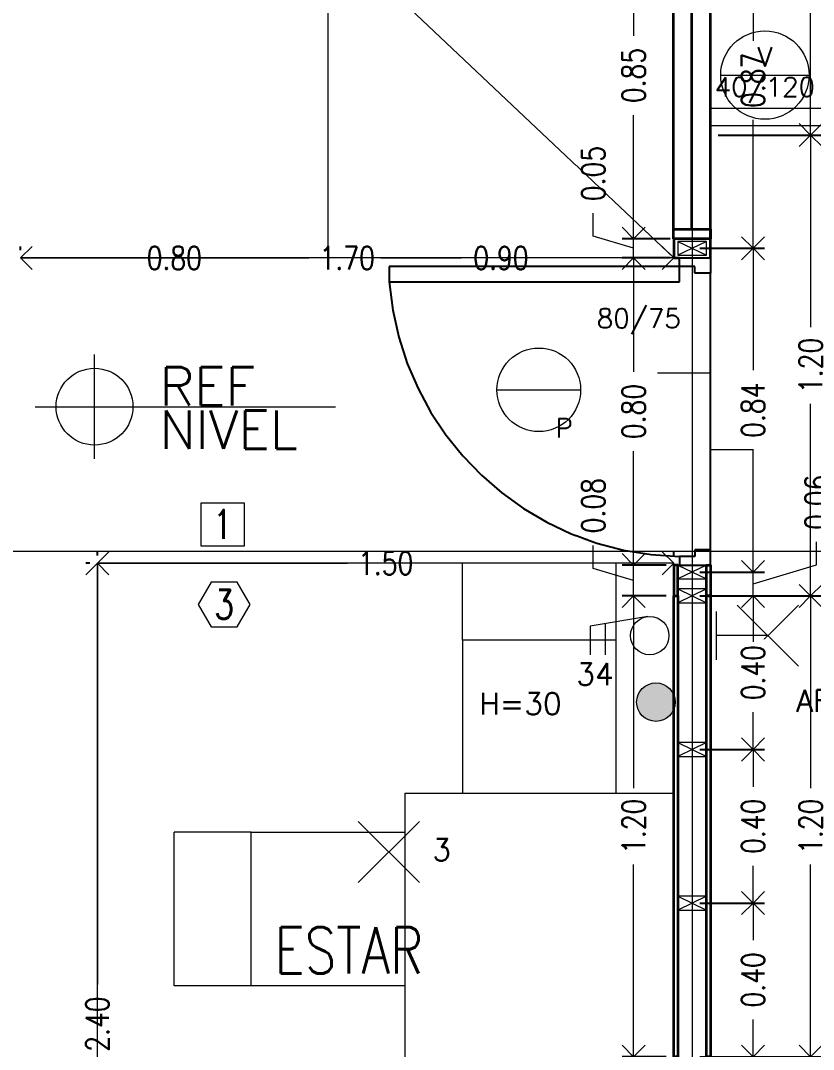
# Model space of a CAD drawing. Header units: inches. Extents: x 10.8 to 60.4, y 12.2 to 79.7.
# Drawn here: x 21.113 to 23.176, y 16.412 to 19.091 of the extents above; entities that cross this region are included whole.
import ezdxf
from ezdxf.enums import TextEntityAlignment as Align

# ---------------------------------------------------------------- set-up
doc = ezdxf.new("R2010")
doc.units = ezdxf.units.IN
doc.header["$MEASUREMENT"] = 0
doc.linetypes.add('CENTER', pattern=[2, 1.25, -0.25, 0.25, -0.25])
doc.layers.get('DEFPOINTS').update_dxf_attribs({"color": 210})
for name, color, linetype, lineweight in [('A-ANNO-DIMS', 3, 'Continuous', 18), ('A-ANNO-SYMB', 3, 'Continuous', 18), ('A-ANNO-TEXT', 3, 'Continuous', 18), ('A-DOOR-FULL', 4, 'Continuous', 25), ('A-DOOR-SYMB', 3, 'Continuous', 18), ('A-ELEV-IDEN', 3, 'Continuous', 18), ('A-ELEV-MBE1', 7, 'Continuous', 35), ('A-ELEV-MBE2', 4, 'Continuous', 25), ('A-FLOR-PATT', 8, 'Continuous', 18), ('A-FURN', 8, 'Continuous', 18), ('A-SECT-MCUT', 7, 'Continuous', 35), ('A-WALL-PATT', 8, 'Continuous', 18), ('A-WALL-STUD', 3, 'Continuous', 18)]:
    doc.layers.add(name, color=color, linetype=linetype, lineweight=lineweight)
doc.styles.add('E-ROMANS', font='romans.shx', dxfattribs={"width": 0.8})
doc.dimstyles.new('E-0050_ARW_12', dxfattribs={"dimscale": 0.001, "dimtxt": 60, "dimasz": 60, "dimexe": 30, "dimexo": 20, "dimgap": 30, "dimtad": 0, "dimzin": 0, "dimdsep": 46, "dimtxsty": 'E-ROMANS', "dimblk": 'OPEN90', "dimcen": 30, "dimclrd": 256, "dimclre": 256, "dimclrt": 256, "dimadec": 0, "dimazin": 0, "dimtfac": 1, "dimtmove": 1, "dimatfit": 3, "dimldrblk": 'OPEN90', "dimfxl": 1, "dimtfill": 1, "dimtolj": 1, "dimtzin": 0, "dimlwd": -1, "dimarcsym": 0})

# ---------------------------------------------------------------- blocks, each defined once
blk = doc.blocks.new('centro')
for points in [[(-0.1061, 0.1061), (0.1061, -0.1061)], [(0.1061, 0.1061), (-0.1061, -0.1061)]]:
    blk.add_lwpolyline(points)
blk = doc.blocks.new('_Open90')
at = {"color": 0, "linetype": 'ByBlock', "lineweight": -2}
for p, q in [((-0.5, 0.5), (0, 0)), ((0, 0), (-1, 0)), ((0, 0), (-0.5, -0.5))]:
    blk.add_line(p, q, dxfattribs=at)
blk = doc.blocks.new('*D546')
at = {"layer": 'A-ANNO-DIMS', "lineweight": -2, "transparency": 16777216}
for p, q in [((21.9129, 18.4934), (21.9129, 18.5034)), ((22.8129, 18.4934), (22.8129, 18.5034))]:
    blk.add_line(p, q, dxfattribs=at)
at = {"layer": 'A-ANNO-DIMS', "transparency": 16777216}
for p, q in [((21.9729, 18.4734), (22.2598, 18.4734)), ((22.7529, 18.4734), (22.466, 18.4734))]:
    blk.add_line(p, q, dxfattribs=at)
at = {"layer": 'DEFPOINTS', "color": 0, "transparency": 16777216}
for p in [(21.9129, 18.4734), (21.9129, 18.4734), (22.8129, 18.4734)]:
    blk.add_point(p, dxfattribs=at)
at = {"layer": 'A-ANNO-DIMS', "transparency": 16777216, "xscale": 0.06, "yscale": 0.06, "zscale": 0.06, "rotation": 180}
blk.add_blockref('_Open90', (21.9129, 18.4734), dxfattribs=at)
at = {"layer": 'A-ANNO-DIMS', "transparency": 16777216, "xscale": 0.06, "yscale": 0.06, "zscale": 0.06}
blk.add_blockref('_Open90', (22.8129, 18.4734), dxfattribs=at)
at = {"layer": 'A-ANNO-DIMS', "transparency": 16777216, "insert": (22.3629, 18.4734), "char_height": 0.06, "attachment_point": 5, "style": 'E-ROMANS', "bg_fill": 3, "box_fill_scale": 1.25, "bg_fill_color": 256, "bg_fill_true_color": 13158600, "bg_fill_transparency": 0}
blk.add_mtext('\\A1;0.90', dxfattribs=at)
blk = doc.blocks.new('*D547')
at = {"layer": 'A-ANNO-DIMS', "lineweight": -2, "transparency": 16777216}
for p, q in [((21.1129, 18.4934), (21.1129, 18.5034)), ((21.9129, 18.4934), (21.9129, 18.5034))]:
    blk.add_line(p, q, dxfattribs=at)
at = {"layer": 'A-ANNO-DIMS', "transparency": 16777216}
for p, q in [((21.1729, 18.4734), (21.4098, 18.4734)), ((21.8529, 18.4734), (21.616, 18.4734))]:
    blk.add_line(p, q, dxfattribs=at)
at = {"layer": 'DEFPOINTS', "color": 0, "transparency": 16777216}
for p in [(21.1129, 18.4734), (21.1129, 18.4734), (21.9129, 18.4734)]:
    blk.add_point(p, dxfattribs=at)
at = {"layer": 'A-ANNO-DIMS', "transparency": 16777216, "xscale": 0.06, "yscale": 0.06, "zscale": 0.06, "rotation": 180}
blk.add_blockref('_Open90', (21.1129, 18.4734), dxfattribs=at)
at = {"layer": 'A-ANNO-DIMS', "transparency": 16777216, "xscale": 0.06, "yscale": 0.06, "zscale": 0.06}
blk.add_blockref('_Open90', (21.9129, 18.4734), dxfattribs=at)
at = {"layer": 'A-ANNO-DIMS', "transparency": 16777216, "insert": (21.5129, 18.4734), "char_height": 0.06, "attachment_point": 5, "style": 'E-ROMANS', "bg_fill": 3, "box_fill_scale": 1.25, "bg_fill_color": 256, "bg_fill_true_color": 13158600, "bg_fill_transparency": 0}
blk.add_mtext('\\A1;0.80', dxfattribs=at)
blk = doc.blocks.new('*D548')
at = {"layer": 'A-ANNO-DIMS', "lineweight": -2, "transparency": 16777216}
for p, q in [((21.8929, 20.5734), (21.8829, 20.5734)), ((21.8929, 18.4734), (21.8829, 18.4734))]:
    blk.add_line(p, q, dxfattribs=at)
at = {"layer": 'A-ANNO-DIMS', "transparency": 16777216}
for p, q in [((21.9129, 20.5134), (21.9129, 19.6265)), ((21.9129, 18.5334), (21.9129, 19.4202))]:
    blk.add_line(p, q, dxfattribs=at)
at = {"layer": 'DEFPOINTS', "color": 0, "transparency": 16777216}
for p in [(21.9129, 20.5734), (21.9129, 20.5734), (21.9129, 18.4734)]:
    blk.add_point(p, dxfattribs=at)
at = {"layer": 'A-ANNO-DIMS', "transparency": 16777216, "xscale": 0.06, "yscale": 0.06, "zscale": 0.06}
for p, rotation in [((21.9129, 20.5734), 90), ((21.9129, 18.4734), 270)]:
    blk.add_blockref('_Open90', p, dxfattribs=dict(at, rotation=rotation))
at = {"layer": 'A-ANNO-DIMS', "transparency": 16777216, "insert": (21.9129, 19.5234), "char_height": 0.06, "attachment_point": 5, "rotation": 90, "style": 'E-ROMANS', "bg_fill": 3, "box_fill_scale": 1.25, "bg_fill_color": 256, "bg_fill_true_color": 13158600, "bg_fill_transparency": 0}
blk.add_mtext('\\A1;2.10', dxfattribs=at)
blk = doc.blocks.new('*D549')
at = {"layer": 'A-ANNO-DIMS', "lineweight": -2, "transparency": 16777216}
for p, q in [((21.3129, 17.6984), (21.3129, 17.7084)), ((22.8129, 17.6984), (22.8129, 17.7084))]:
    blk.add_line(p, q, dxfattribs=at)
at = {"layer": 'A-ANNO-DIMS', "transparency": 16777216}
for p, q in [((21.3729, 17.6784), (21.9632, 17.6784)), ((22.7529, 17.6784), (22.1626, 17.6784))]:
    blk.add_line(p, q, dxfattribs=at)
at = {"layer": 'DEFPOINTS', "color": 0, "transparency": 16777216}
for p in [(21.3129, 17.6784), (21.3129, 17.6784), (22.8129, 17.6784)]:
    blk.add_point(p, dxfattribs=at)
at = {"layer": 'A-ANNO-DIMS', "transparency": 16777216, "xscale": 0.06, "yscale": 0.06, "zscale": 0.06, "rotation": 180}
blk.add_blockref('_Open90', (21.3129, 17.6784), dxfattribs=at)
at = {"layer": 'A-ANNO-DIMS', "transparency": 16777216, "xscale": 0.06, "yscale": 0.06, "zscale": 0.06}
blk.add_blockref('_Open90', (22.8129, 17.6784), dxfattribs=at)
at = {"layer": 'A-ANNO-DIMS', "transparency": 16777216, "insert": (22.0629, 17.6784), "char_height": 0.06, "attachment_point": 5, "style": 'E-ROMANS', "bg_fill": 3, "box_fill_scale": 1.25, "bg_fill_color": 256, "bg_fill_true_color": 13158600, "bg_fill_transparency": 0}
blk.add_mtext('\\A1;1.50', dxfattribs=at)
blk = doc.blocks.new('*D550')
at = {"layer": 'A-ANNO-DIMS', "lineweight": -2, "transparency": 16777216}
for p, q in [((21.2929, 17.6784), (21.2829, 17.6784)), ((21.2929, 15.2784), (21.2829, 15.2784))]:
    blk.add_line(p, q, dxfattribs=at)
at = {"layer": 'A-ANNO-DIMS', "transparency": 16777216}
for p, q in [((21.3129, 17.6184), (21.3129, 16.5816)), ((21.3129, 15.3384), (21.3129, 16.3753))]:
    blk.add_line(p, q, dxfattribs=at)
at = {"layer": 'DEFPOINTS', "color": 0, "transparency": 16777216}
for p in [(21.3129, 17.6784), (21.3129, 15.2784), (21.3129, 15.2784)]:
    blk.add_point(p, dxfattribs=at)
at = {"layer": 'A-ANNO-DIMS', "transparency": 16777216, "xscale": 0.06, "yscale": 0.06, "zscale": 0.06}
for p, rotation in [((21.3129, 17.6784), 90), ((21.3129, 15.2784), 270)]:
    blk.add_blockref('_Open90', p, dxfattribs=dict(at, rotation=rotation))
at = {"layer": 'A-ANNO-DIMS', "transparency": 16777216, "insert": (21.3129, 16.4784), "char_height": 0.06, "attachment_point": 5, "rotation": 90, "style": 'E-ROMANS', "bg_fill": 3, "box_fill_scale": 1.25, "bg_fill_color": 256, "bg_fill_true_color": 13158600, "bg_fill_transparency": 0}
blk.add_mtext('\\A1;2.40', dxfattribs=at)
blk = doc.blocks.new('*D565')
at = {"layer": 'A-ANNO-DIMS', "lineweight": -2, "transparency": 16777216}
for p, q in [((22.8804, 16.7934), (23.0492, 16.7934)), ((22.8804, 16.3934), (23.0492, 16.3934))]:
    blk.add_line(p, q, dxfattribs=at)
at = {"layer": 'A-ANNO-DIMS', "transparency": 16777216}
for p, q in [((23.0192, 16.7334), (23.0192, 16.6965)), ((23.0192, 16.4534), (23.0192, 16.4903))]:
    blk.add_line(p, q, dxfattribs=at)
at = {"layer": 'DEFPOINTS', "color": 0, "transparency": 16777216}
for p in [(22.8604, 16.7934), (23.0192, 16.7934), (22.8604, 16.3934)]:
    blk.add_point(p, dxfattribs=at)
at = {"layer": 'A-ANNO-DIMS', "transparency": 16777216, "xscale": 0.06, "yscale": 0.06, "zscale": 0.06}
for p, rotation in [((23.0192, 16.7934), 90), ((23.0192, 16.3934), 270)]:
    blk.add_blockref('_Open90', p, dxfattribs=dict(at, rotation=rotation))
at = {"layer": 'A-ANNO-DIMS', "transparency": 16777216, "insert": (23.0192, 16.5934), "char_height": 0.06, "attachment_point": 5, "rotation": 90, "style": 'E-ROMANS', "bg_fill": 3, "box_fill_scale": 1.25, "bg_fill_color": 256, "bg_fill_true_color": 13158600, "bg_fill_transparency": 0}
blk.add_mtext('\\A1;0.40', dxfattribs=at)
blk = doc.blocks.new('*D566')
at = {"layer": 'A-ANNO-DIMS', "lineweight": -2, "transparency": 16777216}
for p, q in [((22.8804, 17.1934), (23.0492, 17.1934)), ((22.8804, 16.7934), (23.0492, 16.7934))]:
    blk.add_line(p, q, dxfattribs=at)
at = {"layer": 'A-ANNO-DIMS', "transparency": 16777216}
for p, q in [((23.0192, 17.1334), (23.0192, 17.0965)), ((23.0192, 16.8534), (23.0192, 16.8903))]:
    blk.add_line(p, q, dxfattribs=at)
at = {"layer": 'DEFPOINTS', "color": 0, "transparency": 16777216}
for p in [(22.8604, 17.1934), (23.0192, 17.1934), (22.8604, 16.7934)]:
    blk.add_point(p, dxfattribs=at)
at = {"layer": 'A-ANNO-DIMS', "transparency": 16777216, "xscale": 0.06, "yscale": 0.06, "zscale": 0.06}
for p, rotation in [((23.0192, 17.1934), 90), ((23.0192, 16.7934), 270)]:
    blk.add_blockref('_Open90', p, dxfattribs=dict(at, rotation=rotation))
at = {"layer": 'A-ANNO-DIMS', "transparency": 16777216, "insert": (23.0192, 16.9934), "char_height": 0.06, "attachment_point": 5, "rotation": 90, "style": 'E-ROMANS', "bg_fill": 3, "box_fill_scale": 1.25, "bg_fill_color": 256, "bg_fill_true_color": 13158600, "bg_fill_transparency": 0}
blk.add_mtext('\\A1;0.40', dxfattribs=at)
blk = doc.blocks.new('*D567')
at = {"layer": 'A-ANNO-DIMS', "lineweight": -2, "transparency": 16777216}
for p, q in [((22.8804, 17.5934), (23.0492, 17.5934)), ((22.8804, 17.1934), (23.0492, 17.1934))]:
    blk.add_line(p, q, dxfattribs=at)
at = {"layer": 'A-ANNO-DIMS', "transparency": 16777216}
for p, q in [((23.0192, 17.5334), (23.0192, 17.4965)), ((23.0192, 17.2534), (23.0192, 17.2903))]:
    blk.add_line(p, q, dxfattribs=at)
at = {"layer": 'DEFPOINTS', "color": 0, "transparency": 16777216}
for p in [(22.8604, 17.5934), (23.0192, 17.5934), (22.8604, 17.1934)]:
    blk.add_point(p, dxfattribs=at)
at = {"layer": 'A-ANNO-DIMS', "transparency": 16777216, "xscale": 0.06, "yscale": 0.06, "zscale": 0.06}
for p, rotation in [((23.0192, 17.5934), 90), ((23.0192, 17.1934), 270)]:
    blk.add_blockref('_Open90', p, dxfattribs=dict(at, rotation=rotation))
at = {"layer": 'A-ANNO-DIMS', "transparency": 16777216, "insert": (23.0192, 17.3934), "char_height": 0.06, "attachment_point": 5, "rotation": 90, "style": 'E-ROMANS', "bg_fill": 3, "box_fill_scale": 1.25, "bg_fill_color": 256, "bg_fill_true_color": 13158600, "bg_fill_transparency": 0}
blk.add_mtext('\\A1;0.40', dxfattribs=at)
blk = doc.blocks.new('*D568')
at = {"layer": 'A-ANNO-DIMS', "transparency": 16777216}
for p, q in [((23.0192, 17.7154), (23.0192, 17.7754)), ((23.1842, 17.6739), (23.1842, 17.7339)), ((23.0192, 17.6244), (23.1842, 17.6739)), ((23.0192, 17.5934), (23.0192, 17.6554)), ((23.0192, 17.5934), (23.0192, 17.6554)), ((23.0192, 17.5334), (23.0192, 17.4734))]:
    blk.add_line(p, q, dxfattribs=at)
at = {"layer": 'A-ANNO-DIMS', "lineweight": -2, "transparency": 16777216}
for p, q in [((22.8804, 17.6554), (23.0492, 17.6554)), ((22.8804, 17.5934), (23.0492, 17.5934))]:
    blk.add_line(p, q, dxfattribs=at)
at = {"layer": 'DEFPOINTS', "color": 0, "transparency": 16777216}
for p in [(22.8604, 17.6554), (23.0192, 17.6554), (22.8604, 17.5934)]:
    blk.add_point(p, dxfattribs=at)
at = {"layer": 'A-ANNO-DIMS', "transparency": 16777216, "xscale": 0.06, "yscale": 0.06, "zscale": 0.06}
for p, rotation in [((23.0192, 17.6554), 270), ((23.0192, 17.5934), 90)]:
    blk.add_blockref('_Open90', p, dxfattribs=dict(at, rotation=rotation))
at = {"layer": 'A-ANNO-DIMS', "transparency": 16777216, "insert": (23.1842, 17.8371), "char_height": 0.06, "attachment_point": 5, "rotation": 90, "style": 'E-ROMANS', "bg_fill": 3, "box_fill_scale": 1.25, "bg_fill_color": 256, "bg_fill_true_color": 13158600, "bg_fill_transparency": 0}
blk.add_mtext('\\A1;0.06', dxfattribs=at)
blk = doc.blocks.new('*D569')
at = {"layer": 'A-ANNO-DIMS', "lineweight": -2, "transparency": 16777216}
for p, q in [((22.8804, 18.4984), (23.0492, 18.4984)), ((22.8804, 17.6554), (23.0492, 17.6554))]:
    blk.add_line(p, q, dxfattribs=at)
at = {"layer": 'A-ANNO-DIMS', "transparency": 16777216}
for p, q in [((23.0192, 18.4384), (23.0192, 18.1812)), ((23.0192, 17.7154), (23.0192, 17.9726))]:
    blk.add_line(p, q, dxfattribs=at)
at = {"layer": 'DEFPOINTS', "color": 0, "transparency": 16777216}
for p in [(22.8604, 18.4984), (23.0192, 18.4984), (22.8604, 17.6554)]:
    blk.add_point(p, dxfattribs=at)
at = {"layer": 'A-ANNO-DIMS', "transparency": 16777216, "xscale": 0.06, "yscale": 0.06, "zscale": 0.06}
for p, rotation in [((23.0192, 18.4984), 90), ((23.0192, 17.6554), 270)]:
    blk.add_blockref('_Open90', p, dxfattribs=dict(at, rotation=rotation))
at = {"layer": 'A-ANNO-DIMS', "transparency": 16777216, "insert": (23.0192, 18.0769), "char_height": 0.06, "attachment_point": 5, "rotation": 90, "style": 'E-ROMANS', "bg_fill": 3, "box_fill_scale": 1.25, "bg_fill_color": 256, "bg_fill_true_color": 13158600, "bg_fill_transparency": 0}
blk.add_mtext('\\A1;0.84', dxfattribs=at)
blk = doc.blocks.new('*D570')
at = {"layer": 'A-ANNO-DIMS', "lineweight": -2, "transparency": 16777216}
for p, q in [((22.9284, 19.3734), (23.0492, 19.3734)), ((22.8804, 18.4984), (23.0492, 18.4984))]:
    blk.add_line(p, q, dxfattribs=at)
at = {"layer": 'A-ANNO-DIMS', "transparency": 16777216}
for p, q in [((23.0192, 19.3134), (23.0192, 19.039)), ((23.0192, 18.5584), (23.0192, 18.8328))]:
    blk.add_line(p, q, dxfattribs=at)
at = {"layer": 'DEFPOINTS', "color": 0, "transparency": 16777216}
for p in [(22.9084, 19.3734), (23.0192, 19.3734), (22.8604, 18.4984)]:
    blk.add_point(p, dxfattribs=at)
at = {"layer": 'A-ANNO-DIMS', "transparency": 16777216, "xscale": 0.06, "yscale": 0.06, "zscale": 0.06}
for p, rotation in [((23.0192, 19.3734), 90), ((23.0192, 18.4984), 270)]:
    blk.add_blockref('_Open90', p, dxfattribs=dict(at, rotation=rotation))
at = {"layer": 'A-ANNO-DIMS', "transparency": 16777216, "insert": (23.0192, 18.9359), "char_height": 0.06, "attachment_point": 5, "rotation": 90, "style": 'E-ROMANS', "bg_fill": 3, "box_fill_scale": 1.25, "bg_fill_color": 256, "bg_fill_true_color": 13158600, "bg_fill_transparency": 0}
blk.add_mtext('\\A1;0.87', dxfattribs=at)
blk = doc.blocks.new('*D932')
at = {"layer": 'A-ANNO-DIMS', "lineweight": -2, "transparency": 16777216}
for p, q in [((22.9279, 17.5934), (23.1987, 17.5934)), ((22.9279, 16.3934), (23.1987, 16.3934))]:
    blk.add_line(p, q, dxfattribs=at)
at = {"layer": 'A-ANNO-DIMS', "transparency": 16777216}
for p, q in [((23.1687, 17.5334), (23.1687, 17.0931)), ((23.1687, 16.4534), (23.1687, 16.8937))]:
    blk.add_line(p, q, dxfattribs=at)
at = {"layer": 'DEFPOINTS', "color": 0, "transparency": 16777216}
for p in [(22.9079, 17.5934), (23.1687, 17.5934), (22.9079, 16.3934)]:
    blk.add_point(p, dxfattribs=at)
at = {"layer": 'A-ANNO-DIMS', "transparency": 16777216, "xscale": 0.06, "yscale": 0.06, "zscale": 0.06}
for p, rotation in [((23.1687, 17.5934), 90), ((23.1687, 16.3934), 270)]:
    blk.add_blockref('_Open90', p, dxfattribs=dict(at, rotation=rotation))
at = {"layer": 'A-ANNO-DIMS', "transparency": 16777216, "insert": (23.1687, 16.9934), "char_height": 0.06, "attachment_point": 5, "rotation": 90, "style": 'E-ROMANS', "bg_fill": 3, "box_fill_scale": 1.25, "bg_fill_color": 256, "bg_fill_true_color": 13158600, "bg_fill_transparency": 0}
blk.add_mtext('\\A1;1.20', dxfattribs=at)
blk = doc.blocks.new('*D933')
at = {"layer": 'A-ANNO-DIMS', "lineweight": -2, "transparency": 16777216}
for p, q in [((22.9279, 18.7934), (23.1987, 18.7934)), ((22.9279, 17.5934), (23.1987, 17.5934))]:
    blk.add_line(p, q, dxfattribs=at)
at = {"layer": 'A-ANNO-DIMS', "transparency": 16777216}
for p, q in [((23.1687, 18.7334), (23.1687, 18.2931)), ((23.1687, 17.6534), (23.1687, 18.0937))]:
    blk.add_line(p, q, dxfattribs=at)
at = {"layer": 'DEFPOINTS', "color": 0, "transparency": 16777216}
for p in [(22.9079, 18.7934), (23.1687, 18.7934), (22.9079, 17.5934)]:
    blk.add_point(p, dxfattribs=at)
at = {"layer": 'A-ANNO-DIMS', "transparency": 16777216, "xscale": 0.06, "yscale": 0.06, "zscale": 0.06}
for p, rotation in [((23.1687, 18.7934), 90), ((23.1687, 17.5934), 270)]:
    blk.add_blockref('_Open90', p, dxfattribs=dict(at, rotation=rotation))
at = {"layer": 'A-ANNO-DIMS', "transparency": 16777216, "insert": (23.1687, 18.1934), "char_height": 0.06, "attachment_point": 5, "rotation": 90, "style": 'E-ROMANS', "bg_fill": 3, "box_fill_scale": 1.25, "bg_fill_color": 256, "bg_fill_true_color": 13158600, "bg_fill_transparency": 0}
blk.add_mtext('\\A1;1.20', dxfattribs=at)
blk = doc.blocks.new('*D934')
at = {"layer": 'A-ANNO-DIMS', "lineweight": -2, "transparency": 16777216}
for p, q in [((22.9279, 19.9934), (23.1987, 19.9934)), ((22.9279, 18.7934), (23.1987, 18.7934))]:
    blk.add_line(p, q, dxfattribs=at)
at = {"layer": 'A-ANNO-DIMS', "transparency": 16777216}
for p, q in [((23.1687, 19.9334), (23.1687, 19.4931)), ((23.1687, 18.8534), (23.1687, 19.2937))]:
    blk.add_line(p, q, dxfattribs=at)
at = {"layer": 'DEFPOINTS', "color": 0, "transparency": 16777216}
for p in [(22.9079, 19.9934), (23.1687, 19.9934), (22.9079, 18.7934)]:
    blk.add_point(p, dxfattribs=at)
at = {"layer": 'A-ANNO-DIMS', "transparency": 16777216, "xscale": 0.06, "yscale": 0.06, "zscale": 0.06}
for p, rotation in [((23.1687, 19.9934), 90), ((23.1687, 18.7934), 270)]:
    blk.add_blockref('_Open90', p, dxfattribs=dict(at, rotation=rotation))
at = {"layer": 'A-ANNO-DIMS', "transparency": 16777216, "insert": (23.1687, 19.3934), "char_height": 0.06, "attachment_point": 5, "rotation": 90, "style": 'E-ROMANS', "bg_fill": 3, "box_fill_scale": 1.25, "bg_fill_color": 256, "bg_fill_true_color": 13158600, "bg_fill_transparency": 0}
blk.add_mtext('\\A1;1.20', dxfattribs=at)
blk = doc.blocks.new('*D941')
at = {"layer": 'A-ANNO-DIMS', "lineweight": -2, "transparency": 16777216}
for p, q in [((22.7929, 17.5934), (22.6782, 17.5934)), ((22.7929, 16.3934), (22.6782, 16.3934))]:
    blk.add_line(p, q, dxfattribs=at)
at = {"layer": 'A-ANNO-DIMS', "transparency": 16777216}
for p, q in [((22.7082, 17.5334), (22.7082, 17.0931)), ((22.7082, 16.4534), (22.7082, 16.8937))]:
    blk.add_line(p, q, dxfattribs=at)
at = {"layer": 'DEFPOINTS', "color": 0, "transparency": 16777216}
for p in [(22.7082, 17.5934), (22.8129, 17.5934), (22.8129, 16.3934)]:
    blk.add_point(p, dxfattribs=at)
at = {"layer": 'A-ANNO-DIMS', "transparency": 16777216, "xscale": 0.06, "yscale": 0.06, "zscale": 0.06}
for p, rotation in [((22.7082, 17.5934), 90), ((22.7082, 16.3934), 270)]:
    blk.add_blockref('_Open90', p, dxfattribs=dict(at, rotation=rotation))
at = {"layer": 'A-ANNO-DIMS', "transparency": 16777216, "insert": (22.7082, 16.9934), "char_height": 0.06, "attachment_point": 5, "rotation": 90, "style": 'E-ROMANS', "bg_fill": 3, "box_fill_scale": 1.25, "bg_fill_color": 256, "bg_fill_true_color": 13158600, "bg_fill_transparency": 0}
blk.add_mtext('\\A1;1.20', dxfattribs=at)
blk = doc.blocks.new('*D942')
at = {"layer": 'A-ANNO-DIMS', "transparency": 16777216}
for p, q in [((22.7082, 17.7334), (22.7082, 17.7934)), ((22.6032, 17.6649), (22.6032, 17.7249)), ((22.7082, 17.6334), (22.6032, 17.6649)), ((22.7082, 17.5934), (22.7082, 17.6734)), ((22.7082, 17.5934), (22.7082, 17.6734)), ((22.7082, 17.5334), (22.7082, 17.4734))]:
    blk.add_line(p, q, dxfattribs=at)
at = {"layer": 'A-ANNO-DIMS', "lineweight": -2, "transparency": 16777216}
for p, q in [((22.7929, 17.6734), (22.6782, 17.6734)), ((22.7929, 17.5934), (22.6782, 17.5934))]:
    blk.add_line(p, q, dxfattribs=at)
at = {"layer": 'DEFPOINTS', "color": 0, "transparency": 16777216}
for p in [(22.7082, 17.6734), (22.8129, 17.6734), (22.8129, 17.5934)]:
    blk.add_point(p, dxfattribs=at)
at = {"layer": 'A-ANNO-DIMS', "transparency": 16777216, "xscale": 0.06, "yscale": 0.06, "zscale": 0.06}
for p, rotation in [((22.7082, 17.6734), 270), ((22.7082, 17.5934), 90)]:
    blk.add_blockref('_Open90', p, dxfattribs=dict(at, rotation=rotation))
at = {"layer": 'A-ANNO-DIMS', "transparency": 16777216, "insert": (22.6032, 17.8281), "char_height": 0.06, "attachment_point": 5, "rotation": 90, "style": 'E-ROMANS', "bg_fill": 3, "box_fill_scale": 1.25, "bg_fill_color": 256, "bg_fill_true_color": 13158600, "bg_fill_transparency": 0}
blk.add_mtext('\\A1;0.08', dxfattribs=at)
blk = doc.blocks.new('*D888')
at = {"layer": 'A-ANNO-DIMS', "lineweight": -2, "transparency": 16777216}
for p, q in [((22.8029, 18.4734), (22.6782, 18.4734)), ((22.7929, 17.6734), (22.6782, 17.6734))]:
    blk.add_line(p, q, dxfattribs=at)
at = {"layer": 'A-ANNO-DIMS', "transparency": 16777216}
for p, q in [((22.7082, 18.4134), (22.7082, 18.1766)), ((22.7082, 17.7334), (22.7082, 17.9703))]:
    blk.add_line(p, q, dxfattribs=at)
at = {"layer": 'DEFPOINTS', "color": 0, "transparency": 16777216}
for p in [(22.7082, 18.4734), (22.8229, 18.4734), (22.8129, 17.6734)]:
    blk.add_point(p, dxfattribs=at)
at = {"layer": 'A-ANNO-DIMS', "transparency": 16777216, "xscale": 0.06, "yscale": 0.06, "zscale": 0.06}
for p, rotation in [((22.7082, 18.4734), 90), ((22.7082, 17.6734), 270)]:
    blk.add_blockref('_Open90', p, dxfattribs=dict(at, rotation=rotation))
at = {"layer": 'A-ANNO-DIMS', "transparency": 16777216, "insert": (22.7082, 18.0734), "char_height": 0.06, "attachment_point": 5, "rotation": 90, "style": 'E-ROMANS', "bg_fill": 3, "box_fill_scale": 1.25, "bg_fill_color": 256, "bg_fill_true_color": 13158600, "bg_fill_transparency": 0}
blk.add_mtext('\\A1;0.80', dxfattribs=at)
blk = doc.blocks.new('*D889')
at = {"layer": 'A-ANNO-DIMS', "transparency": 16777216}
for p, q in [((22.7082, 18.5834), (22.7082, 18.6434)), ((22.6032, 18.5299), (22.6032, 18.5899)), ((22.7082, 18.4984), (22.6032, 18.5299)), ((22.7082, 18.4734), (22.7082, 18.5234)), ((22.7082, 18.4734), (22.7082, 18.5234)), ((22.7082, 18.4134), (22.7082, 18.3534))]:
    blk.add_line(p, q, dxfattribs=at)
at = {"layer": 'A-ANNO-DIMS', "lineweight": -2, "transparency": 16777216}
for p, q in [((22.8029, 18.5234), (22.6782, 18.5234)), ((22.8029, 18.4734), (22.6782, 18.4734))]:
    blk.add_line(p, q, dxfattribs=at)
at = {"layer": 'DEFPOINTS', "color": 0, "transparency": 16777216}
for p in [(22.7082, 18.5234), (22.8229, 18.5234), (22.8229, 18.4734)]:
    blk.add_point(p, dxfattribs=at)
at = {"layer": 'A-ANNO-DIMS', "transparency": 16777216, "xscale": 0.06, "yscale": 0.06, "zscale": 0.06}
for p, rotation in [((22.7082, 18.5234), 270), ((22.7082, 18.4734), 90)]:
    blk.add_blockref('_Open90', p, dxfattribs=dict(at, rotation=rotation))
at = {"layer": 'A-ANNO-DIMS', "transparency": 16777216, "insert": (22.6032, 18.6931), "char_height": 0.06, "attachment_point": 5, "rotation": 90, "style": 'E-ROMANS', "bg_fill": 3, "box_fill_scale": 1.25, "bg_fill_color": 256, "bg_fill_true_color": 13158600, "bg_fill_transparency": 0}
blk.add_mtext('\\A1;0.05', dxfattribs=at)
blk = doc.blocks.new('*D890')
at = {"layer": 'A-ANNO-DIMS', "lineweight": -2, "transparency": 16777216}
for p, q in [((22.8029, 19.3734), (22.6782, 19.3734)), ((22.8029, 18.5234), (22.6782, 18.5234))]:
    blk.add_line(p, q, dxfattribs=at)
at = {"layer": 'A-ANNO-DIMS', "transparency": 16777216}
for p, q in [((22.7082, 19.3134), (22.7082, 19.0515)), ((22.7082, 18.5834), (22.7082, 18.8453))]:
    blk.add_line(p, q, dxfattribs=at)
at = {"layer": 'DEFPOINTS', "color": 0, "transparency": 16777216}
for p in [(22.7082, 19.3734), (22.8229, 19.3734), (22.8229, 18.5234)]:
    blk.add_point(p, dxfattribs=at)
at = {"layer": 'A-ANNO-DIMS', "transparency": 16777216, "xscale": 0.06, "yscale": 0.06, "zscale": 0.06}
for p, rotation in [((22.7082, 19.3734), 90), ((22.7082, 18.5234), 270)]:
    blk.add_blockref('_Open90', p, dxfattribs=dict(at, rotation=rotation))
at = {"layer": 'A-ANNO-DIMS', "transparency": 16777216, "insert": (22.7082, 18.9484), "char_height": 0.06, "attachment_point": 5, "rotation": 90, "style": 'E-ROMANS', "bg_fill": 3, "box_fill_scale": 1.25, "bg_fill_color": 256, "bg_fill_true_color": 13158600, "bg_fill_transparency": 0}
blk.add_mtext('\\A1;0.85', dxfattribs=at)
blk = doc.blocks.new('*D903')
at = {"layer": 'A-ANNO-DIMS', "lineweight": -2, "transparency": 16777216}
for p, q in [((21.1129, 18.4934), (21.1129, 18.5034)), ((22.8129, 18.4934), (22.8129, 18.5034))]:
    blk.add_line(p, q, dxfattribs=at)
at = {"layer": 'A-ANNO-DIMS', "transparency": 16777216}
for p, q in [((21.1729, 18.4734), (21.8632, 18.4734)), ((22.7529, 18.4734), (22.0626, 18.4734))]:
    blk.add_line(p, q, dxfattribs=at)
at = {"layer": 'DEFPOINTS', "color": 0, "transparency": 16777216}
for p in [(21.1129, 18.4734), (21.1129, 18.4734), (22.8129, 18.4734)]:
    blk.add_point(p, dxfattribs=at)
at = {"layer": 'A-ANNO-DIMS', "transparency": 16777216, "xscale": 0.06, "yscale": 0.06, "zscale": 0.06, "rotation": 180}
blk.add_blockref('_Open90', (21.1129, 18.4734), dxfattribs=at)
at = {"layer": 'A-ANNO-DIMS', "transparency": 16777216, "xscale": 0.06, "yscale": 0.06, "zscale": 0.06}
blk.add_blockref('_Open90', (22.8129, 18.4734), dxfattribs=at)
at = {"layer": 'A-ANNO-DIMS', "transparency": 16777216, "insert": (21.9629, 18.4734), "char_height": 0.06, "attachment_point": 5, "style": 'E-ROMANS', "bg_fill": 3, "box_fill_scale": 1.25, "bg_fill_color": 256, "bg_fill_true_color": 13158600, "bg_fill_transparency": 0}
blk.add_mtext('\\A1;1.70', dxfattribs=at)
blk = doc.blocks.new('*D908')
at = {"layer": 'A-ANNO-DIMS', "lineweight": -2, "transparency": 16777216}
for p, q in [((22.8029, 18.4734), (22.6782, 18.4734)), ((22.7929, 17.6734), (22.6782, 17.6734))]:
    blk.add_line(p, q, dxfattribs=at)
at = {"layer": 'A-ANNO-DIMS', "transparency": 16777216}
for p, q in [((22.7082, 18.4134), (22.7082, 18.1766)), ((22.7082, 17.7334), (22.7082, 17.9703))]:
    blk.add_line(p, q, dxfattribs=at)
at = {"layer": 'DEFPOINTS', "color": 0, "transparency": 16777216}
for p in [(22.7082, 18.4734), (22.8229, 18.4734), (22.8129, 17.6734)]:
    blk.add_point(p, dxfattribs=at)
at = {"layer": 'A-ANNO-DIMS', "transparency": 16777216, "xscale": 0.06, "yscale": 0.06, "zscale": 0.06}
for p, rotation in [((22.7082, 18.4734), 90), ((22.7082, 17.6734), 270)]:
    blk.add_blockref('_Open90', p, dxfattribs=dict(at, rotation=rotation))
at = {"layer": 'A-ANNO-DIMS', "transparency": 16777216, "insert": (22.7082, 18.0734), "char_height": 0.06, "attachment_point": 5, "rotation": 90, "style": 'E-ROMANS', "bg_fill": 3, "box_fill_scale": 1.25, "bg_fill_color": 256, "bg_fill_true_color": 13158600, "bg_fill_transparency": 0}
blk.add_mtext('\\A1;0.80', dxfattribs=at)

msp = doc.modelspace()

# ---------------------------------------------------------------- hatches: boundary and pattern name
at = {"layer": 'A-FLOR-PATT'}
h = msp.add_hatch(color=256, dxfattribs=at)
edge = h.paths.add_edge_path()
edge.add_arc((22.7661, 17.3167), 0.05, 0, 360)

# ---------------------------------------------------------------- linework, layer by layer
at = {"layer": 'A-ANNO-SYMB'}
for p, q in [((22.8604, 25.1522), (22.8604, 13.8788)), ((21.3054, 17.9501), (21.3054, 18.2218)), ((21.1509, 18.086), (21.932, 18.086)), ((22.9241, 17.4272), (22.9241, 17.5525)), ((22.7453, 17.5396), (22.5953, 17.5146)), ((22.6341, 17.5211), (22.6341, 17.4396)), ((22.5953, 17.5146), (22.5953, 17.4396)), ((21.5129, 16.5784), (21.5129, 16.9784)), ((21.7129, 16.9784), (21.5129, 16.9784)), ((21.7129, 16.5784), (21.5129, 16.5784))]:
    msp.add_line(p, q, dxfattribs=at)
for points in [[(23.0205, 17.9734), (22.9079, 17.9734), (22.9079, 18.1734), (22.7705, 18.1734)], [(23.0575, 17.4899), (22.9241, 17.4899)]]:
    msp.add_lwpolyline(points, dxfattribs=at)
for centre, radius in [((21.3054, 18.086), 0.1), ((22.7502, 17.4899), 0.05), ((22.7661, 17.3167), 0.05)]:
    msp.add_circle(centre, radius, dxfattribs=at)
at = {"layer": 'A-DOOR-SYMB'}
msp.add_lwpolyline([(22.3526, 18.13), (22.5701, 18.13)], dxfattribs=at)
msp.add_circle((22.4614, 18.13), 0.1088, dxfattribs=at)
at = {"layer": 'A-ELEV-MBE2'}
msp.add_line((22.9079, 17.7134), (22.9079, 18.4334), dxfattribs=at)
at = {"layer": 'A-FURN'}
for p, q in [((22.1129, 17.0784), (22.1129, 15.8784)), ((22.1129, 16.5784), (21.7129, 16.5784))]:
    msp.add_line(p, q, dxfattribs=at)
msp.add_lwpolyline([(21.7129, 16.5784), (21.7129, 16.9784), (22.1129, 16.9784)], dxfattribs=at)
at = {"layer": 'A-SECT-MCUT'}
for points in [[(22.9079, 17.5934), (22.8979, 17.5934), (22.8979, 17.6734), (22.9079, 17.6734)], [(22.8229, 17.5934), (22.8229, 16.3934), (22.8129, 16.3934), (22.8129, 17.5934)], [(22.9079, 17.5934), (22.9079, 16.3934), (22.8979, 16.3934), (22.8979, 17.5934)]]:
    msp.add_lwpolyline(points, close=True, dxfattribs=at)

# ---------------------------------------------------------------- block references
at = {"layer": 'A-ANNO-SYMB', "xscale": 0.75, "yscale": 0.75, "zscale": 0.75}
for p in [(23.0575, 17.4899), (22.071, 16.9265)]:
    msp.add_blockref('centro', p, dxfattribs=at)

# ---------------------------------------------------------------- texts
at = {"layer": 'A-ANNO-SYMB', "style": 'E-ROMANS'}
for s, height, p in [('34', 0.05689, (22.559, 17.3611)), ('H=30', 0.05689, (22.3065, 17.2843)), ('ARRANQUE AMPLIACION', 0.056887, (23.1316, 17.2917)), ('3', 0.0569, (22.1843, 16.9039))]:
    msp.add_text(s, height=height, dxfattribs=at).set_placement(p)
at = {"layer": 'A-ANNO-TEXT', "char_height": 0.075, "attachment_point": 5, "rotation": 0.0005, "style": 'E-ROMANS'}
for s, insert in [('\\pi-0.45,l0.45,t0.45;1', (21.6388, 17.7792)), ('\\pi-0.45,l0.45,t0.45;3', (21.6427, 17.5712))]:
    msp.add_mtext(s, dxfattribs=dict(at, insert=insert))
at = {"layer": 'A-ANNO-TEXT', "insert": (21.9673, 16.6705), "char_height": 0.12, "attachment_point": 5, "style": 'E-ROMANS'}
msp.add_mtext('\\pi-0.36,l0.36,t0.36;ESTAR', dxfattribs=at)
at = {"layer": 'A-ANNO-TEXT', "style": 'E-ROMANS'}
msp.add_attdef('REF', text='', height=0.1, dxfattribs=at).set_placement((21.475, 18.0589), align=Align.BOTTOM_LEFT)
msp.add_attdef('NIVEL', text='%%P0,00', height=0.1, dxfattribs=at).set_placement((21.4742, 18.076), align=Align.TOP_LEFT)
msp.add_attdef('P', text='P', height=0.05, dxfattribs=at).set_placement((22.5271, 17.9906), align=Align.BOTTOM_CENTER)

# ---------------------------------------------------------------- dimensions: what is measured, and where the dimension line sits
at = {"layer": 'A-ANNO-DIMS'}
for base, p1, p2, picture, middle in [((21.9129, 18.4734), (22.8129, 18.4734), (21.9129, 18.4734), '*D546', (22.3629, 18.4734)), ((21.3129, 17.6784), (22.8129, 17.6784), (21.3129, 17.6784), '*D549', (22.0629, 17.6784))]:
    dim = msp.add_linear_dim(base=base, p1=p1, p2=p2, dimstyle='E-0050_ARW_12', dxfattribs=at)
    dim.commit()
    dim.dimension.update_dxf_attribs({"geometry": picture, "text_midpoint": middle})

# ---------------------------------------------------------------- next in the draw order: linework, layer by layer
at = {"layer": 'A-ANNO-SYMB'}
msp.add_line((22.2629, 17.4784), (22.2629, 17.6784), dxfattribs=at)
at = {"layer": 'A-ANNO-TEXT'}
for points in [[(21.5826, 17.8355), (21.6951, 17.8355), (21.6951, 17.723), (21.5826, 17.723)], [(21.6763, 17.5129), (21.71, 17.5712), (21.6763, 17.6295), (21.609, 17.6295), (21.5753, 17.5712), (21.609, 17.5129)]]:
    msp.add_lwpolyline(points, close=True, dxfattribs=at)
at = {"layer": 'A-ELEV-MBE1'}
msp.add_line((22.8124, 18.5234), (22.8124, 19.3734), dxfattribs=at)
at = {"layer": 'A-SECT-MCUT'}
msp.add_lwpolyline([(22.8129, 17.5934), (22.8229, 17.5934), (22.8229, 17.6734), (22.8129, 17.6734)], close=True, dxfattribs=at)

# ---------------------------------------------------------------- next in the draw order: dimensions: what is measured, and where the dimension line sits
at = {"layer": 'A-ANNO-DIMS'}
dim = msp.add_linear_dim(base=(21.1129, 18.4734), p1=(21.9129, 18.4734), p2=(21.1129, 18.4734), dimstyle='E-0050_ARW_12', dxfattribs=at)
dim.commit()
dim.dimension.update_dxf_attribs({"geometry": '*D547', "text_midpoint": (21.5129, 18.4734)})
for base, p1, p2, picture, middle in [((21.3129, 15.2784), (21.3129, 17.6784), (21.3129, 15.2784), '*D550', (21.3129, 16.4784)), ((23.0192, 16.7934), (22.8604, 16.3934), (22.8604, 16.7934), '*D565', (23.0192, 16.5934))]:
    dim = msp.add_linear_dim(base=base, p1=p1, p2=p2, angle=90, dimstyle='E-0050_ARW_12', dxfattribs=at)
    dim.commit()
    dim.dimension.update_dxf_attribs({"geometry": picture, "text_midpoint": middle})

# ---------------------------------------------------------------- next in the draw order: linework, layer by layer
at = {"layer": 'A-ANNO-SYMB'}
msp.add_line((21.3129, 15.2784), (21.3129, 17.6784), dxfattribs=at)
at = {"layer": 'A-WALL-PATT', "ltscale": 0.1}
msp.add_line((22.8604, 16.7684), (22.8604, 16.4184), dxfattribs=at)

# ---------------------------------------------------------------- next in the draw order: dimensions: what is measured, and where the dimension line sits
at = {"layer": 'A-ANNO-DIMS'}
for base, p1, p2, picture, middle in [((21.9129, 20.5734), (21.9129, 18.4734), (21.9129, 20.5734), '*D548', (21.9129, 19.5234)), ((22.7082, 17.5934), (22.8129, 16.3934), (22.8129, 17.5934), '*D941', (22.7082, 16.9934)), ((23.0192, 17.1934), (22.8604, 16.7934), (22.8604, 17.1934), '*D566', (23.0192, 16.9934))]:
    dim = msp.add_linear_dim(base=base, p1=p1, p2=p2, angle=90, dimstyle='E-0050_ARW_12', dxfattribs=at)
    dim.commit()
    dim.dimension.update_dxf_attribs({"geometry": picture, "text_midpoint": middle})

# ---------------------------------------------------------------- next in the draw order: linework, layer by layer
at = {"layer": 'A-FURN'}
for p, q in [((22.8129, 17.0784), (22.1129, 17.0784)), ((22.8129, 15.8784), (22.8129, 17.0784))]:
    msp.add_line(p, q, dxfattribs=at)
at = {"layer": 'A-WALL-PATT', "ltscale": 0.1}
msp.add_line((22.8604, 17.1684), (22.8604, 16.8184), dxfattribs=at)

# ---------------------------------------------------------------- next in the draw order: dimensions: what is measured, and where the dimension line sits
at = {"layer": 'A-ANNO-DIMS'}
for base, p1, p2, picture, middle in [((22.7082, 17.6734), (22.8129, 17.5934), (22.8129, 17.6734), '*D942', (22.6032, 17.7549)), ((23.0192, 17.5934), (22.8604, 17.1934), (22.8604, 17.5934), '*D567', (23.0192, 17.3934))]:
    dim = msp.add_linear_dim(base=base, p1=p1, p2=p2, angle=90, dimstyle='E-0050_ARW_12', dxfattribs=at)
    dim.commit()
    dim.dimension.update_dxf_attribs({"geometry": picture, "text_midpoint": middle})

# ---------------------------------------------------------------- next in the draw order: linework, layer by layer
at = {"layer": 'A-FURN'}
msp.add_line((22.6629, 17.0784), (22.6629, 17.4784), dxfattribs=at)
msp.add_lwpolyline([(22.6629, 17.4784), (22.2629, 17.4784), (22.2629, 17.0784)], dxfattribs=at)

# ---------------------------------------------------------------- next in the draw order: dimensions: what is measured, and where the dimension line sits
at = {"layer": 'A-ANNO-DIMS'}
for base, p1, p2, picture, middle in [((22.7082, 18.4734), (22.8129, 17.6734), (22.8229, 18.4734), '*D888', (22.7082, 18.0734)), ((23.0192, 17.6554), (22.8604, 17.5934), (22.8604, 17.6554), '*D568', (23.1842, 17.7639))]:
    dim = msp.add_linear_dim(base=base, p1=p1, p2=p2, angle=90, dimstyle='E-0050_ARW_12', dxfattribs=at)
    dim.commit()
    dim.dimension.update_dxf_attribs({"geometry": picture, "text_midpoint": middle})

# ---------------------------------------------------------------- next in the draw order: linework, layer by layer
at = {"layer": 'A-WALL-PATT', "ltscale": 0.1}
msp.add_line((22.8604, 17.5684), (22.8604, 17.2184), dxfattribs=at)

# ---------------------------------------------------------------- next in the draw order: dimensions: what is measured, and where the dimension line sits
at = {"layer": 'A-ANNO-DIMS'}
for base, p1, p2, picture, middle in [((23.0192, 18.4984), (22.8604, 17.6554), (22.8604, 18.4984), '*D569', (23.0192, 18.0769)), ((23.1687, 17.5934), (22.9079, 16.3934), (22.9079, 17.5934), '*D932', (23.1687, 16.9934))]:
    dim = msp.add_linear_dim(base=base, p1=p1, p2=p2, angle=90, dimstyle='E-0050_ARW_12', dxfattribs=at)
    dim.commit()
    dim.dimension.update_dxf_attribs({"geometry": picture, "text_midpoint": middle})

# ---------------------------------------------------------------- next in the draw order: linework, layer by layer
at = {"layer": 'A-WALL-STUD'}
for p, q in [((22.8979, 17.2114), (22.8229, 17.1754)), ((22.8229, 17.2114), (22.8979, 17.1754)), ((22.8979, 16.8114), (22.8229, 16.7754)), ((22.8229, 16.8114), (22.8979, 16.7754))]:
    msp.add_line(p, q, dxfattribs=at)
for points in [[(22.8979, 17.2114), (22.8229, 17.2114), (22.8229, 17.1754), (22.8979, 17.1754)], [(22.8979, 16.8114), (22.8229, 16.8114), (22.8229, 16.7754), (22.8979, 16.7754)]]:
    msp.add_lwpolyline(points, close=True, dxfattribs=at)

# ---------------------------------------------------------------- next in the draw order: dimensions: what is measured, and where the dimension line sits
at = {"layer": 'A-ANNO-DIMS'}
dim = msp.add_linear_dim(base=(23.019205, 19.373405), p1=(22.860401, 18.498407), p2=(22.908397, 19.373405), angle=90, dimstyle='E-0050_ARW_12', dxfattribs=at)
dim.commit()
dim.dimension.update_dxf_attribs({"geometry": '*D570', "text_midpoint": (23.019205, 18.935906)})

# ---------------------------------------------------------------- next in the draw order: linework, layer by layer
at = {"layer": 'A-ELEV-MBE1', "linetype": 'Continuous'}
msp.add_line((22.8599, 18.5484), (22.8599, 19.3479), dxfattribs=at)

# ---------------------------------------------------------------- next in the draw order: dimensions: what is measured, and where the dimension line sits
at = {"layer": 'A-ANNO-DIMS'}
dim = msp.add_linear_dim(base=(23.1687, 18.7934), p1=(22.9079, 17.5934), p2=(22.9079, 18.7934), angle=90, dimstyle='E-0050_ARW_12', dxfattribs=at)
dim.commit()
dim.dimension.update_dxf_attribs({"geometry": '*D933', "text_midpoint": (23.1687, 18.1934)})

# ---------------------------------------------------------------- next in the draw order: linework, layer by layer
at = {"layer": 'A-ANNO-SYMB'}
msp.add_lwpolyline([(19.4967, 17.7094), (24.1991, 17.7094)], dxfattribs=at)
at = {"layer": 'A-ELEV-MBE1'}
msp.add_lwpolyline([(22.8124, 18.5234), (22.8124, 18.5484), (22.9084, 18.5484), (22.9084, 18.5234)], close=True, dxfattribs=at)
at = {"layer": 'A-SECT-MCUT'}
msp.add_line((22.9079, 18.4734), (22.9079, 18.5234), dxfattribs=at)
at = {"layer": 'A-WALL-STUD'}
for p, q in [((22.8979, 17.6114), (22.8229, 17.5754)), ((22.8229, 17.6114), (22.8979, 17.5754))]:
    msp.add_line(p, q, dxfattribs=at)
msp.add_lwpolyline([(22.8979, 17.6114), (22.8229, 17.6114), (22.8229, 17.5754), (22.8979, 17.5754)], close=True, dxfattribs=at)

# ---------------------------------------------------------------- next in the draw order: dimensions: what is measured, and where the dimension line sits
at = {"layer": 'A-ANNO-DIMS'}
dim = msp.add_linear_dim(base=(23.1687, 19.9934), p1=(22.9079, 18.7934), p2=(22.9079, 19.9934), angle=90, dimstyle='E-0050_ARW_12', dxfattribs=at)
dim.commit()
dim.dimension.update_dxf_attribs({"geometry": '*D934', "text_midpoint": (23.1687, 19.3934)})

# ---------------------------------------------------------------- next in the draw order: linework, layer by layer
at = {"layer": 'A-DOOR-SYMB'}
msp.add_lwpolyline([(22.9348, 18.9495), (23.1648, 18.9495)], dxfattribs=at)
msp.add_circle((23.0498, 18.9495), 0.115, dxfattribs=at)
at = {"layer": 'A-ELEV-IDEN'}
for p, q in [((22.9084, 18.8634), (25.9079, 18.8634)), ((22.9084, 18.8184), (25.9079, 18.8184))]:
    msp.add_line(p, q, dxfattribs=at)
at = {"layer": 'A-ELEV-MBE1'}
msp.add_line((22.9084, 18.5234), (22.9084, 19.3734), dxfattribs=at)

# ---------------------------------------------------------------- next in the draw order: texts
at = {"layer": 'A-ANNO-TEXT', "style": 'E-ROMANS'}
msp.add_attdef('V', text='V', height=0.05, dxfattribs=at).set_placement((23.0498, 18.9569), align=Align.BOTTOM_CENTER)
msp.add_attdef('40/120', text='xx/xxx', height=0.05, dxfattribs=at).set_placement((23.0498, 18.9435), align=Align.TOP_CENTER)

# ---------------------------------------------------------------- next in the draw order: dimensions: what is measured, and where the dimension line sits
at = {"layer": 'A-ANNO-DIMS'}
dim = msp.add_linear_dim(base=(22.7082, 18.5234), p1=(22.8229, 18.4734), p2=(22.8229, 18.5234), angle=90, dimstyle='E-0050_ARW_12', dxfattribs=at)
dim.commit()
dim.dimension.update_dxf_attribs({"geometry": '*D889', "text_midpoint": (22.6032, 18.6199)})

# ---------------------------------------------------------------- next in the draw order: linework, layer by layer
at = {"layer": 'A-SECT-MCUT'}
msp.add_line((22.8129, 18.4734), (22.8279, 18.4734), dxfattribs=at)

# ---------------------------------------------------------------- next in the draw order: dimensions: what is measured, and where the dimension line sits
at = {"layer": 'A-ANNO-DIMS'}
dim = msp.add_linear_dim(base=(22.7082, 19.3734), p1=(22.8229, 18.5234), p2=(22.8229, 19.3734), angle=90, dimstyle='E-0050_ARW_12', dxfattribs=at)
dim.commit()
dim.dimension.update_dxf_attribs({"geometry": '*D890', "text_midpoint": (22.7082, 18.9484)})

# ---------------------------------------------------------------- next in the draw order: linework, layer by layer
at = {"layer": 'A-SECT-MCUT'}
msp.add_line((22.8129, 18.5234), (22.8129, 18.4734), dxfattribs=at)

# ---------------------------------------------------------------- next in the draw order: dimensions: what is measured, and where the dimension line sits
at = {"layer": 'A-ANNO-DIMS'}
dim = msp.add_linear_dim(base=(21.1129, 18.4734), p1=(22.8129, 18.4734), p2=(21.1129, 18.4734), dimstyle='E-0050_ARW_12', dxfattribs=at)
dim.commit()
dim.dimension.update_dxf_attribs({"geometry": '*D903', "text_midpoint": (21.9629, 18.4734)})

# ---------------------------------------------------------------- next in the draw order: linework, layer by layer
at = {"layer": 'A-ANNO-SYMB'}
for q in [(21.1129, 18.4734), (21.2129, 18.4734)]:
    msp.add_line((21.9129, 18.4734), q, dxfattribs=at)
at = {"layer": 'A-FURN'}
msp.add_line((21.9129, 18.4734), (21.9129, 20.4734), dxfattribs=at)

# ---------------------------------------------------------------- next in the draw order: dimensions: what is measured, and where the dimension line sits
at = {"layer": 'A-ANNO-DIMS'}
dim = msp.add_linear_dim(base=(22.7082, 18.4734), p1=(22.8129, 17.6734), p2=(22.8229, 18.4734), angle=90, dimstyle='E-0050_ARW_12', dxfattribs=at)
dim.commit()
dim.dimension.update_dxf_attribs({"geometry": '*D908', "text_midpoint": (22.7082, 18.0734)})

# ---------------------------------------------------------------- next in the draw order: linework, layer by layer
at = {"layer": 'A-ANNO-SYMB'}
for p, q in [((22.8129, 17.6784), (21.3129, 17.6784)), ((22.6629, 17.6784), (22.2629, 17.6784)), ((22.6629, 17.4784), (22.6629, 17.6784)), ((22.8129, 15.2784), (22.8129, 17.6784))]:
    msp.add_line(p, q, dxfattribs=at)
at = {"layer": 'A-DOOR-FULL', "linetype": 'CENTER'}
for points in [[(22.8279, 18.4512), (22.8279, 18.4734), (22.9079, 18.4734), (22.9079, 18.4334), (22.8679, 18.4334), (22.8679, 18.4512), (22.8279, 18.4512)], [(22.0723, 18.4112), (22.8279, 18.4112), (22.8279, 18.4512), (22.0723, 18.4512), (22.0723, 18.4112)], [(22.8279, 17.6956), (22.8279, 17.6734), (22.9079, 17.6734), (22.9079, 17.7134), (22.8679, 17.7134), (22.8679, 17.6956), (22.8279, 17.6956)]]:
    msp.add_lwpolyline(points, dxfattribs=at)
msp.add_arc((22.8453, 18.4707), 0.7753, 184.4047, 268.7104, dxfattribs=at)
at = {"layer": 'A-FURN'}
for p, q in [((22.8129, 20.4734), (22.8129, 18.4734)), ((22.8129, 18.4734), (21.9129, 19.3244)), ((22.8129, 18.4734), (21.9129, 18.4734))]:
    msp.add_line(p, q, dxfattribs=at)
at = {"layer": 'A-WALL-STUD'}
for p, q in [((22.8979, 18.5164), (22.8229, 18.4804)), ((22.8229, 18.5164), (22.8979, 18.4804)), ((22.8979, 17.6734), (22.8229, 17.6374)), ((22.8229, 17.6734), (22.8979, 17.6374))]:
    msp.add_line(p, q, dxfattribs=at)
for points in [[(22.8979, 18.5164), (22.8229, 18.5164), (22.8229, 18.4804), (22.8979, 18.4804)], [(22.8979, 17.6734), (22.8229, 17.6734), (22.8229, 17.6374), (22.8979, 17.6374)]]:
    msp.add_lwpolyline(points, close=True, dxfattribs=at)

# ---------------------------------------------------------------- next in the draw order: texts
at = {"layer": 'A-ANNO-TEXT', "style": 'E-ROMANS'}
msp.add_attdef('80/75', text='x/x', height=0.05, dxfattribs=at).set_placement((22.7217, 18.3411), align=Align.TOP_CENTER)

doc.saveas('drawing.dxf')
